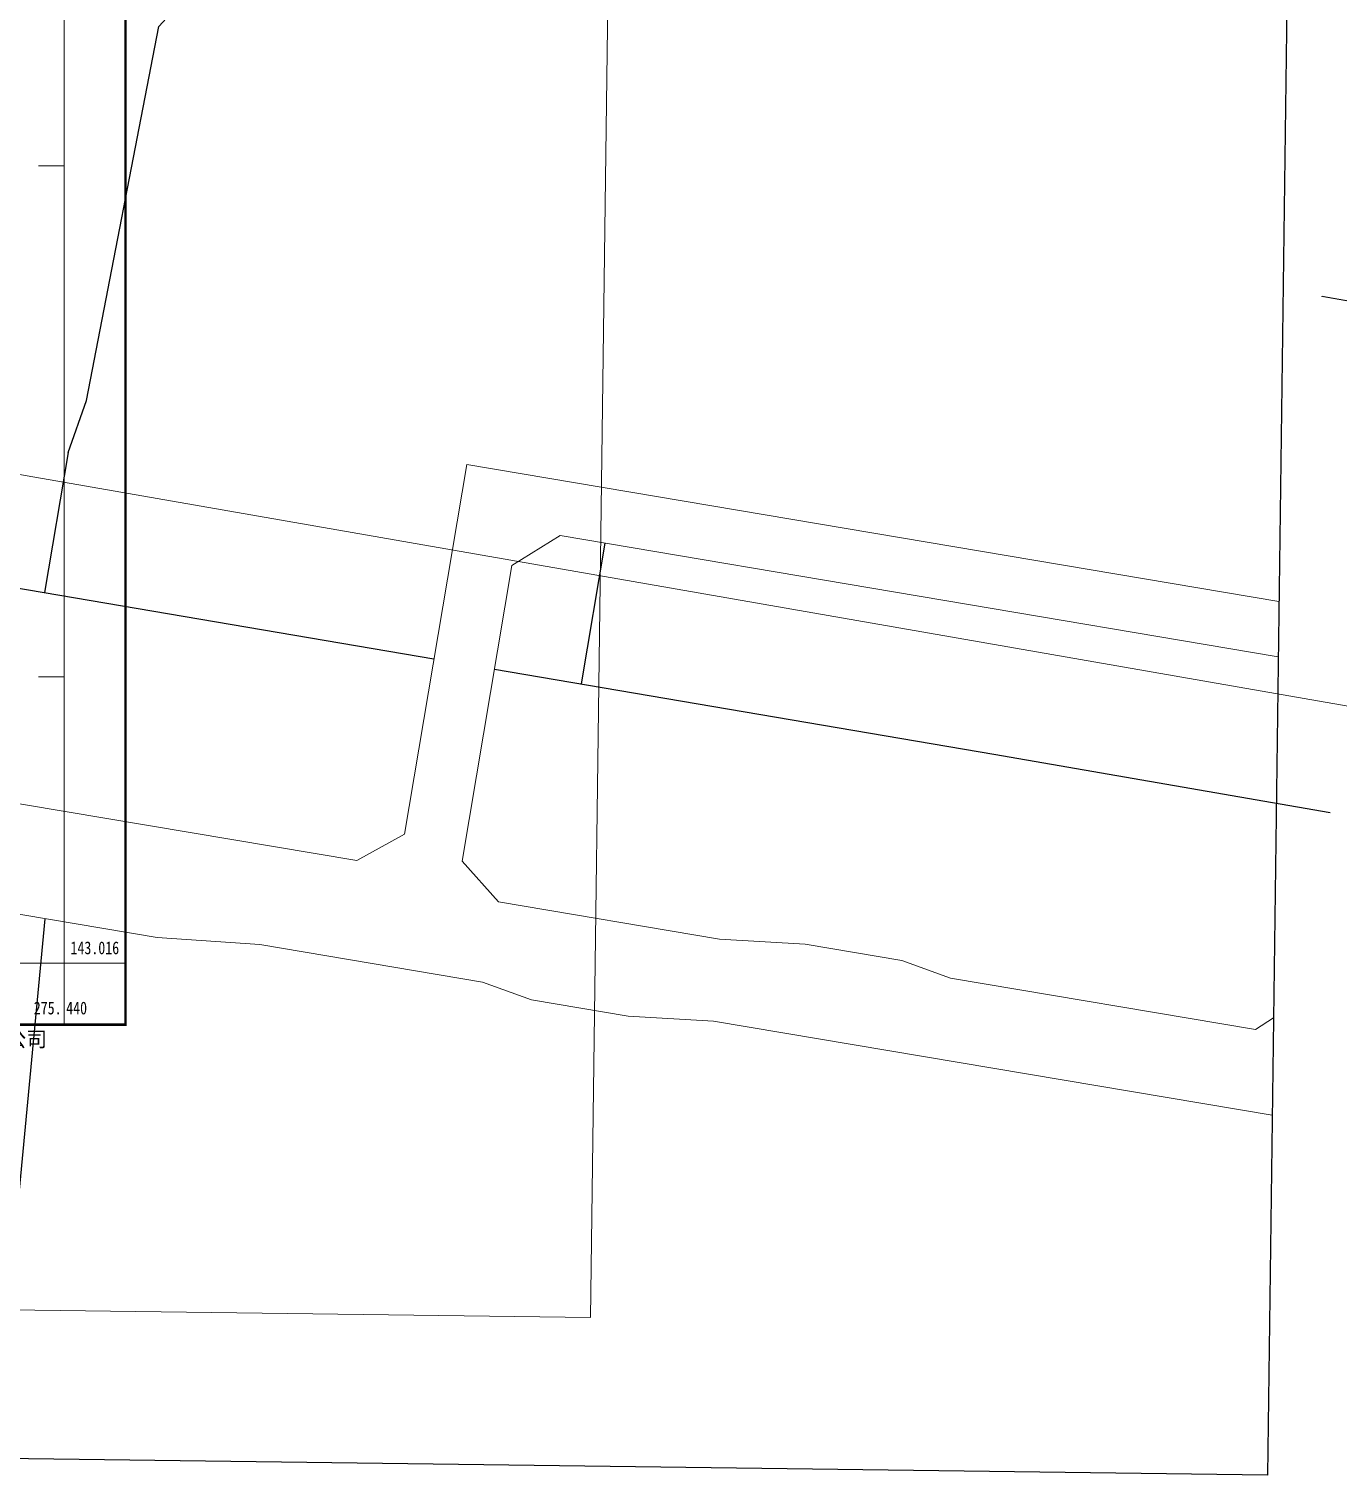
# Model space of a CAD drawing. Extents: x 274235 to 276654, y 142848 to 144425.
# Drawn here: x 275429.2 to 275813.4, y 142865.8 to 143290.2 of the extents above; entities that cross this region are included whole.
import ezdxf
from ezdxf.enums import TextEntityAlignment as Align

# ---------------------------------------------------------------- set-up
doc = ezdxf.new("R2010")
doc.units = 0
doc.header["$LTSCALE"] = 1.5
doc.linetypes.add('ACM-G-CENTER', pattern=[50.8, 31.75, -6.35, 6.35, -6.35])
doc.layers.get('0').update_dxf_attribs({"linetype": 'CONTINUOUS', "lineweight": 0})
doc.layers.add('000 TK-局调', color=7, linetype='CONTINUOUS')
doc.layers.add('YD-用地界线', color=2, linetype='CONTINUOUS')
for name, color, linetype, lineweight in [('_ACM-A-ANNO-DIMS', 7, 'CONTINUOUS', 5), ('_ACM-A-GRID', 3, 'CONTINUOUS', 5), ('RD-红线', 7, 'CONTINUOUS', 13), ('TK', 7, 'CONTINUOUS', 0)]:
    doc.layers.add(name, color=color, linetype=linetype, lineweight=lineweight)
doc.styles.add('HZ', font='', dxfattribs={"width": 0.8})
doc.styles.get('HZ').set_extended_font_data('NSimSun')

# ---------------------------------------------------------------- blocks, each defined once
blk = doc.blocks.new('A$C5E363402')
at = {"layer": '_ACM-A-ANNO-DIMS'}
blk.add_line((1509648, -2678), (509648, -2678), dxfattribs=at)
blk = doc.blocks.new('A$C58C25E19')
at = {"layer": '000 TK-局调'}
blk.add_lwpolyline([(-809.69, 963.9), (748.53, 963.9), (748.53, -575.06), (-809.69, -575.06)], close=True, dxfattribs=at)
blk.add_lwpolyline([(-809.69, 963.9), (748.53, 963.9), (748.53, -575.06), (-809.69, -575.06)], close=True, dxfattribs=at)
blk.add_lwpolyline([(-809.69, 963.9), (748.53, 963.9), (748.53, -575.06), (-809.69, -575.06)], close=True, dxfattribs=at)
at = {"layer": 'RD-红线'}
for points in [[(509.68, -281.66), (492.82, -390.33)], [(509.68, -281.66), (492.82, -390.33)], [(509.68, -281.66), (492.82, -390.33)], [(509.68, -281.66), (492.82, -390.33)], [(748.53, -318.72), (509.68, -281.66)], [(748.53, -318.72), (509.68, -281.66)], [(748.53, -318.72), (509.68, -281.66)], [(748.53, -318.72), (509.68, -281.66)], [(537.37, -302.15), (523.33, -311.1)], [(537.37, -302.15), (523.33, -311.1)], [(537.37, -302.15), (523.33, -311.1)], [(537.37, -302.15), (523.33, -311.1)], [(748.53, -334.91), (537.37, -302.15)], [(748.53, -334.91), (537.37, -302.15)], [(748.53, -334.91), (537.37, -302.15)], [(748.53, -334.91), (537.37, -302.15)], [(523.33, -311.1), (509.84, -398.03)], [(523.33, -311.1), (509.84, -398.03)], [(523.33, -311.1), (509.84, -398.03)], [(523.33, -311.1), (509.84, -398.03)], [(478.93, -398.3), (356.32, -379.28)], [(478.93, -398.3), (356.32, -379.28)], [(478.93, -398.3), (356.32, -379.28)], [(478.93, -398.3), (356.32, -379.28)], [(478.93, -398.3), (492.82, -390.33)], [(478.93, -398.3), (492.82, -390.33)], [(478.93, -398.3), (492.82, -390.33)], [(478.93, -398.3), (492.82, -390.33)], [(520.66, -409.84), (509.84, -398.03)], [(520.66, -409.84), (509.84, -398.03)], [(520.66, -409.84), (509.84, -398.03)], [(520.66, -409.84), (509.84, -398.03)], [(520.66, -409.84), (585.69, -419.92)], [(520.66, -409.84), (585.69, -419.92)], [(520.66, -409.84), (585.69, -419.92)], [(520.66, -409.84), (585.69, -419.92)], [(420.69, -421.65), (356.65, -411.72)], [(420.69, -421.65), (356.65, -411.72)], [(420.69, -421.65), (356.65, -411.72)], [(420.69, -421.65), (356.65, -411.72)], [(585.69, -419.92), (610.82, -421.04)], [(585.69, -419.92), (610.82, -421.04)], [(585.69, -419.92), (610.82, -421.04)], [(585.69, -419.92), (610.82, -421.04)], [(450.8, -423.29), (420.69, -421.65)], [(450.8, -423.29), (420.69, -421.65)], [(450.8, -423.29), (420.69, -421.65)], [(450.8, -423.29), (420.69, -421.65)], [(516.34, -433.46), (450.8, -423.29)], [(516.34, -433.46), (450.8, -423.29)], [(516.34, -433.46), (450.8, -423.29)], [(516.34, -433.46), (450.8, -423.29)], [(610.82, -421.04), (639.21, -425.45)], [(610.82, -421.04), (639.21, -425.45)], [(610.82, -421.04), (639.21, -425.45)], [(610.82, -421.04), (639.21, -425.45)], [(639.21, -425.45), (653.62, -430.46)], [(639.21, -425.45), (653.62, -430.46)], [(639.21, -425.45), (653.62, -430.46)], [(639.21, -425.45), (653.62, -430.46)], [(653.62, -430.46), (743.3, -444.38)], [(653.62, -430.46), (743.3, -444.38)], [(653.62, -430.46), (743.3, -444.38)], [(653.62, -430.46), (743.3, -444.38)], [(743.3, -444.38), (748.53, -440.92)], [(743.3, -444.38), (748.53, -440.92)], [(743.3, -444.38), (748.53, -440.92)], [(743.3, -444.38), (748.53, -440.92)], [(748.53, -469.48), (584.27, -443.99)], [(748.53, -469.48), (584.27, -443.99)], [(748.53, -469.48), (584.27, -443.99)], [(748.53, -469.48), (584.27, -443.99)]]:
    blk.add_lwpolyline(points, dxfattribs=at)
at = {"layer": 'RD-红线', "linetype": 'ByBlock'}
for points in [[(516.34, -433.46), (530.74, -438.47)], [(516.34, -433.46), (530.74, -438.47)], [(516.34, -433.46), (530.74, -438.47)], [(516.34, -433.46), (530.74, -438.47)], [(530.74, -438.47), (559.14, -442.88)], [(530.74, -438.47), (559.14, -442.88)], [(530.74, -438.47), (559.14, -442.88)], [(530.74, -438.47), (559.14, -442.88)], [(559.14, -442.88), (584.27, -443.99)], [(559.14, -442.88), (584.27, -443.99)], [(559.14, -442.88), (584.27, -443.99)], [(559.14, -442.88), (584.27, -443.99)]]:
    blk.add_lwpolyline(points, dxfattribs=at)
at = {"layer": 'YD-用地界线'}
for points in [[(397.91, -264.32), (417.61, -154.29), (479.35, -85.3), (482.94, -72.54)], [(387.67, -416.53), (374.67, -575.06)]]:
    blk.add_lwpolyline(points, dxfattribs=at)
at = {"layer": 'YD-用地界线', "flags": 128}
for points in [[(392.68, -279.7), (397.91, -264.32)], [(392.68, -279.7), (386.29, -320.86)], [(550.52, -304.19), (544.1, -345.57)], [(367.7, -317.95), (500.81, -338.8)], [(518.6, -341.59), (665.5, -364.6), (764.36, -380.43)]]:
    blk.add_lwpolyline(points, dxfattribs=at)
blk = doc.blocks.new('BASEMENT20250512')
at = {"layer": '_ACM-A-GRID', "linetype": 'ACM-G-CENTER'}
blk.add_line((1114634.7032, 730404.5654), (547415.2253, 730404.5654), dxfattribs=at)

msp = doc.modelspace()

# ---------------------------------------------------------------- linework, layer by layer
msp.add_lwpolyline([(274345.832, 143819.555), (275605.722, 143802.957), (275593.986, 142912.034), (274334.095, 142928.632)], close=True)
at = {"layer": 'TK', "linetype": 'Continuous'}
for p, q in [((275439.56, 143250), (275432.06, 143250)), ((275439.56, 143100), (275432.06, 143100)), ((275439.56, 143015.991), (275457.56, 143015.991)), ((275439.56, 143015.991), (275439.56, 142997.991))]:
    msp.add_line(p, q, dxfattribs=at)
at = {"layer": 'TK', "linetype": 'Continuous', "const_width": 0.75, "flags": 128}
msp.add_lwpolyline([(274743.56, 142997.991), (275457.56, 142997.991), (275457.56, 143593.491), (274743.56, 143593.491)], close=True, dxfattribs=at)
at = {"layer": 'TK', "linetype": 'Continuous', "flags": 128}
msp.add_lwpolyline([(274761.56, 143015.991), (275439.56, 143015.991), (275439.56, 143575.491), (274761.56, 143575.491)], close=True, dxfattribs=at)

# ---------------------------------------------------------------- block references
at = {"rotation": 359.2452370376578}
msp.add_blockref('A$C58C25E19', (275051.771, 143450.675), dxfattribs=at)
at = {"xscale": 0.001, "yscale": 0.001, "zscale": 0.001, "rotation": 350.1075691150455}
msp.add_blockref('A$C5E363402', (274582.158, 143309.331), dxfattribs=at)

# ---------------------------------------------------------------- texts
at = {"layer": 'TK', "linetype": 'Continuous', "style": 'HZ', "width": 0.8}
msp.add_text('143.016', height=3.75, dxfattribs=at).set_placement((275448.56, 143020.491), align=Align.MIDDLE)
msp.add_text('275.', height=3.75, dxfattribs=at).set_placement((275438.81, 143002.866), align=Align.MIDDLE_RIGHT)
msp.add_text('440', height=3.75, dxfattribs=at).set_placement((275440.16, 143002.866), align=Align.MIDDLE_LEFT)
at = {"layer": 'TK', "linetype": 'Continuous', "style": 'HZ'}
msp.add_text('宁波市宇科国土勘测规划设计有限公司', height=4.5, dxfattribs=at).set_placement((275330.214, 142993.727), align=Align.MIDDLE_LEFT)

# ---------------------------------------------------------------- next in the draw order: block references
at = {"xscale": 0.0009999999999999994, "yscale": 0.001, "zscale": 0.001, "rotation": 350.1075696352769}
msp.add_blockref('BASEMENT20250512', (275143.722, 142586.221), dxfattribs=at)

doc.saveas('drawing.dxf')
